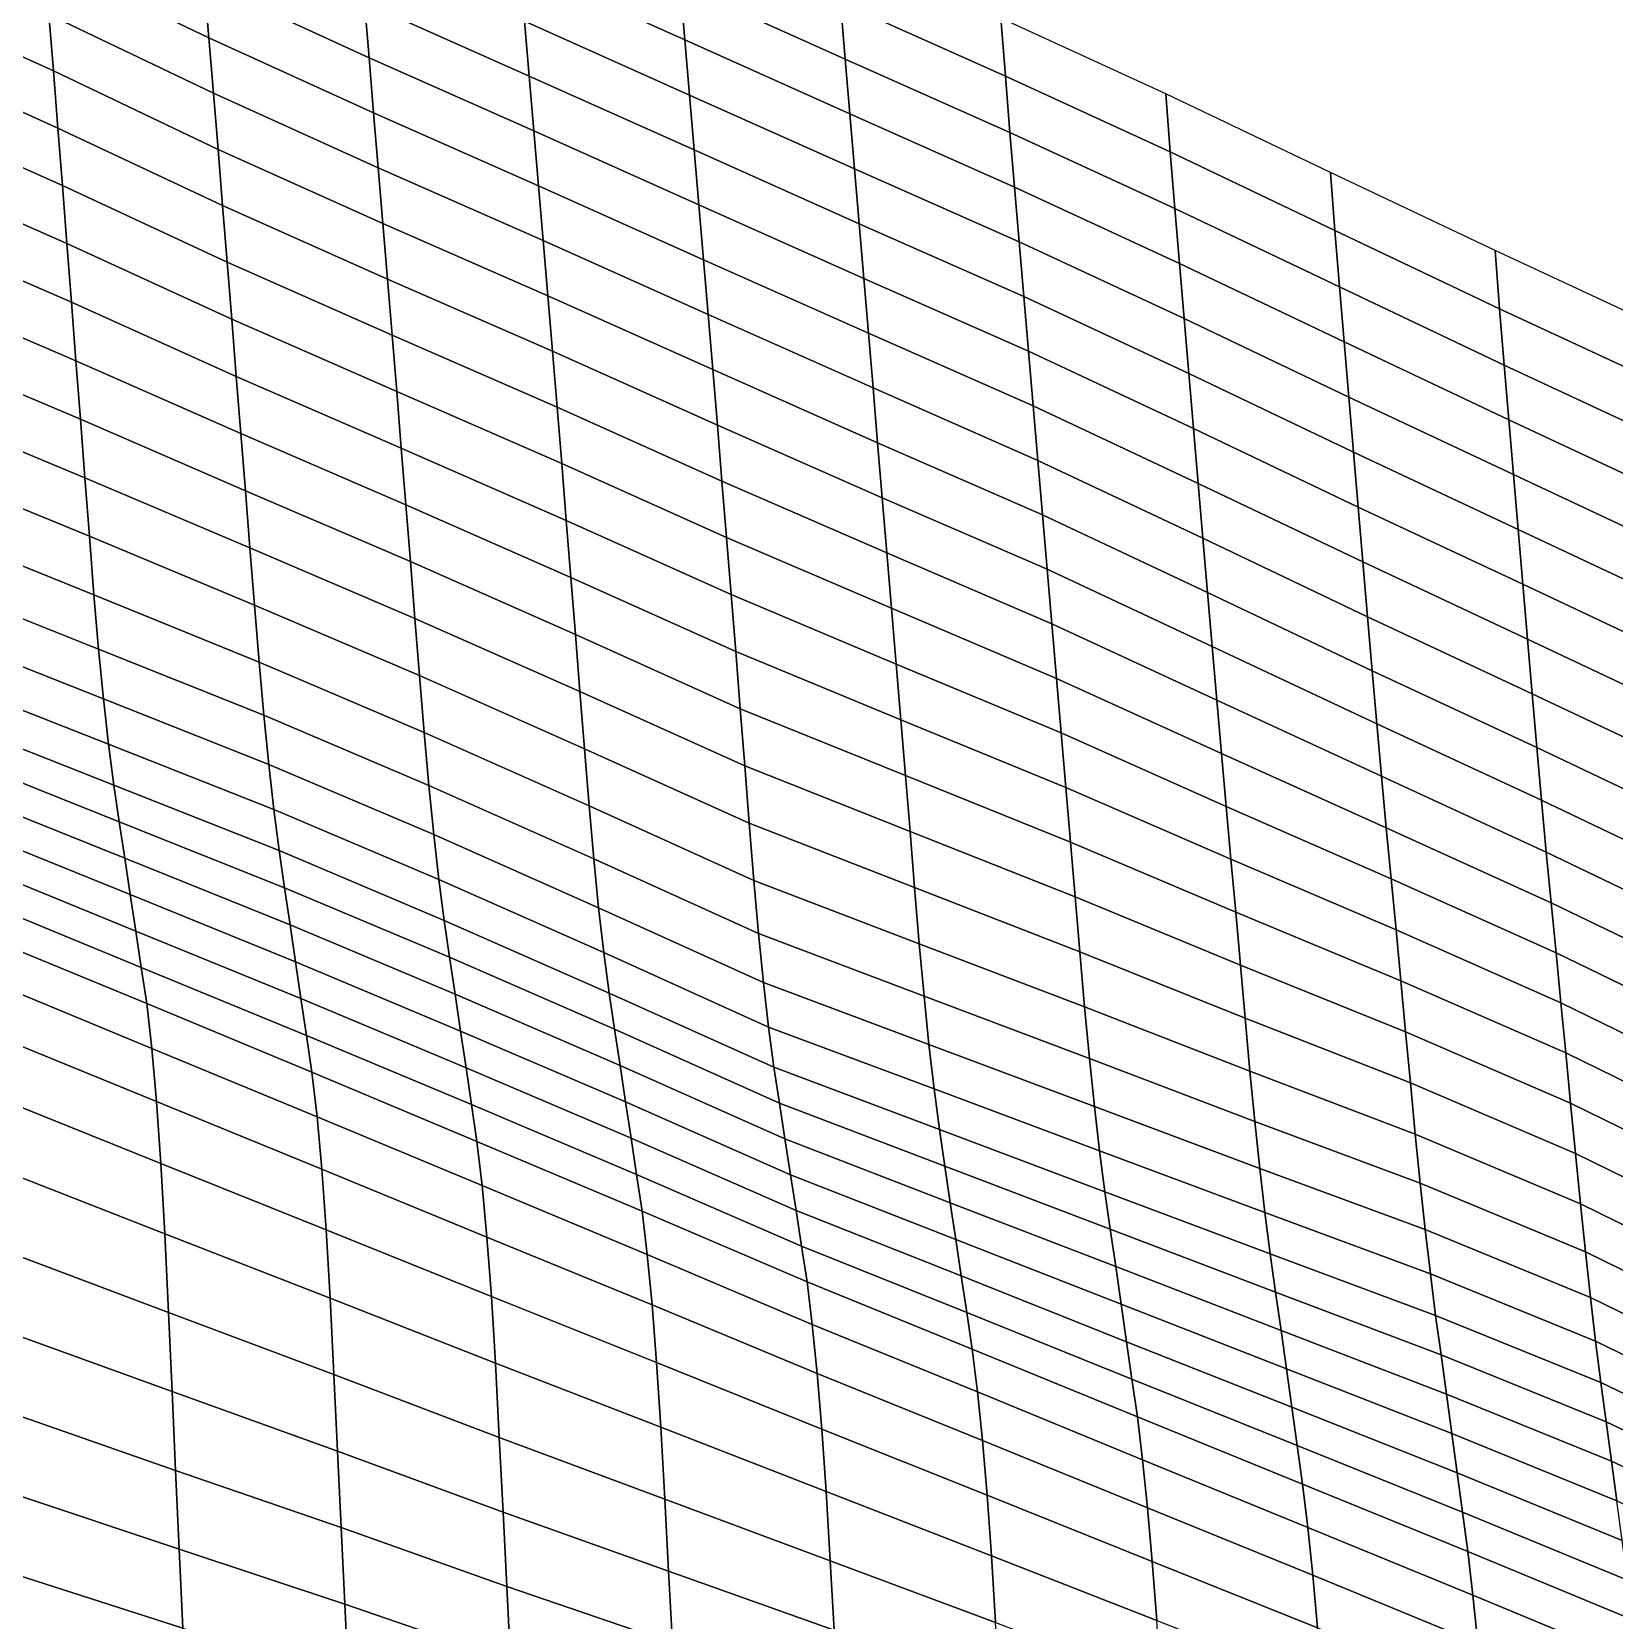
# Model space of a CAD drawing. Header units: metres. Extents: x -4.24 to 0.55, y -2.89 to 0.52.
# Drawn here: x -2.773 to -1.845, y -1.223 to -0.291 of the extents above; entities that cross this region are included whole.
import ezdxf

# ---------------------------------------------------------------- set-up
doc = ezdxf.new("R2010")
doc.units = ezdxf.units.M

msp = doc.modelspace()

# ---------------------------------------------------------------- linework, layer by layer
at = {"layer": 'B2'}
for points in [[(-2.76879, -0.21587, -10.16891), (-2.76609, -0.24867, -10.07581), (-2.66954, -0.29492, -10.09714), (-2.67224, -0.26221, -10.19027)], [(-2.48981, -0.22059, -10.60411), (-2.48709, -0.25284, -10.5108), (-2.39041, -0.29626, -10.53098), (-2.39313, -0.26401, -10.6243)], [(-2.67494, -0.22942, -10.28336), (-2.67224, -0.26221, -10.19027), (-2.57561, -0.30673, -10.21089), (-2.57834, -0.27438, -10.30417)], [(-2.39581, -0.23075, -10.71721), (-2.39313, -0.26401, -10.6243), (-2.29645, -0.30742, -10.64448), (-2.29914, -0.27435, -10.73746)], [(-2.86002, -0.23696, -9.96209), (-2.85735, -0.2704, -9.86926), (-2.7607, -0.31445, -9.8897), (-2.76339, -0.28138, -9.98268)], [(-2.58105, -0.24195, -10.39741), (-2.57834, -0.27438, -10.30417), (-2.48164, -0.31743, -10.32421), (-2.48436, -0.28518, -10.41752)], [(-2.30178, -0.24018, -10.83), (-2.29914, -0.27435, -10.73746), (-2.20245, -0.31749, -10.75754), (-2.20509, -0.2835, -10.85015)], [(-2.76609, -0.24867, -10.07581), (-2.76339, -0.28138, -9.98268), (-2.66683, -0.32754, -10.00397), (-2.66954, -0.29492, -10.09714)], [(-2.48709, -0.25284, -10.5108), (-2.48436, -0.28518, -10.41752), (-2.38768, -0.3286, -10.4377), (-2.39041, -0.29626, -10.53098)], [(-2.67224, -0.26221, -10.19027), (-2.66954, -0.29492, -10.09714), (-2.57289, -0.33907, -10.11762), (-2.57561, -0.30673, -10.21089)], [(-2.39313, -0.26401, -10.6243), (-2.39041, -0.29626, -10.53098), (-2.29373, -0.33967, -10.55117), (-2.29645, -0.30742, -10.64448)], [(-2.85735, -0.2704, -9.86926), (-2.85469, -0.3042, -9.77657), (-2.75803, -0.34789, -9.79686), (-2.7607, -0.31445, -9.8897)], [(-2.57834, -0.27438, -10.30417), (-2.57561, -0.30673, -10.21089), (-2.47891, -0.34959, -10.23086), (-2.48164, -0.31743, -10.32421)], [(-2.29914, -0.27435, -10.73746), (-2.29645, -0.30742, -10.64448), (-2.19976, -0.35056, -10.66455), (-2.20245, -0.31749, -10.75754)], [(-2.76339, -0.28138, -9.98268), (-2.7607, -0.31445, -9.8897), (-2.66413, -0.36043, -9.91091), (-2.66683, -0.32754, -10.00397)], [(-2.48436, -0.28518, -10.41752), (-2.48164, -0.31743, -10.32421), (-2.38495, -0.36076, -10.34435), (-2.38768, -0.3286, -10.4377)], [(-2.20509, -0.2835, -10.85015), (-2.20245, -0.31749, -10.75754), (-2.10581, -0.36191, -10.77812), (-2.10845, -0.32783, -10.8707)], [(-2.66954, -0.29492, -10.09714), (-2.66683, -0.32754, -10.00397), (-2.57017, -0.37132, -10.0243), (-2.57289, -0.33907, -10.11762)], [(-2.39041, -0.29626, -10.53098), (-2.38768, -0.3286, -10.4377), (-2.291, -0.37192, -10.45785), (-2.29373, -0.33967, -10.55117)], [(-2.85469, -0.3042, -9.77657), (-2.85206, -0.33846, -9.68407), (-2.75537, -0.3816, -9.70414), (-2.75803, -0.34789, -9.79686)], [(-2.57561, -0.30673, -10.21089), (-2.57289, -0.33907, -10.11762), (-2.47618, -0.38175, -10.1375), (-2.47891, -0.34959, -10.23086)], [(-2.29645, -0.30742, -10.64448), (-2.29373, -0.33967, -10.55117), (-2.19703, -0.38263, -10.57117), (-2.19976, -0.35056, -10.66455)], [(-2.7607, -0.31445, -9.8897), (-2.75803, -0.34789, -9.79686), (-2.66144, -0.39341, -9.81789), (-2.66413, -0.36043, -9.91091)], [(-2.48164, -0.31743, -10.32421), (-2.47891, -0.34959, -10.23086), (-2.38223, -0.39301, -10.25104), (-2.38495, -0.36076, -10.34435)], [(-2.20245, -0.31749, -10.75754), (-2.19976, -0.35056, -10.66455), (-2.10313, -0.39507, -10.68518), (-2.10581, -0.36191, -10.77812)], [(-2.66683, -0.32754, -10.00397), (-2.66413, -0.36043, -9.91091), (-2.56745, -0.40384, -9.9311), (-2.57017, -0.37132, -10.0243)], [(-2.38768, -0.3286, -10.4377), (-2.38495, -0.36076, -10.34435), (-2.28827, -0.40408, -10.3645), (-2.291, -0.37192, -10.45785)], [(-2.10845, -0.32783, -10.8707), (-2.10581, -0.36191, -10.77812), (-2.00925, -0.40798, -10.79938), (-2.0119, -0.3739, -10.89195)], [(-2.85206, -0.33846, -9.68407), (-2.84944, -0.373, -9.59167), (-2.75273, -0.41568, -9.61156), (-2.75537, -0.3816, -9.70414)], [(-2.57289, -0.33907, -10.11762), (-2.57017, -0.37132, -10.0243), (-2.47345, -0.41391, -10.04415), (-2.47618, -0.38175, -10.1375)], [(-2.29373, -0.33967, -10.55117), (-2.291, -0.37192, -10.45785), (-2.19429, -0.4147, -10.47778), (-2.19703, -0.38263, -10.57117)], [(-2.75803, -0.34789, -9.79686), (-2.75537, -0.3816, -9.70414), (-2.65876, -0.42657, -9.72495), (-2.66144, -0.39341, -9.81789)], [(-2.47891, -0.34959, -10.23086), (-2.47618, -0.38175, -10.1375), (-2.3795, -0.42517, -10.15769), (-2.38223, -0.39301, -10.25104)], [(-2.19976, -0.35056, -10.66455), (-2.19703, -0.38263, -10.57117), (-2.1004, -0.42732, -10.59186), (-2.10313, -0.39507, -10.68518)], [(-2.66413, -0.36043, -9.91091), (-2.66144, -0.39341, -9.81789), (-2.56475, -0.43646, -9.83793), (-2.56745, -0.40384, -9.9311)], [(-2.38495, -0.36076, -10.34435), (-2.38223, -0.39301, -10.25104), (-2.28554, -0.43624, -10.27115), (-2.28827, -0.40408, -10.3645)], [(-2.10581, -0.36191, -10.77812), (-2.10313, -0.39507, -10.68518), (-2.00657, -0.44114, -10.70643), (-2.00925, -0.40798, -10.79938)], [(-2.57017, -0.37132, -10.0243), (-2.56745, -0.40384, -9.9311), (-2.47073, -0.44634, -9.95091), (-2.47345, -0.41391, -10.04415)], [(-2.291, -0.37192, -10.45785), (-2.28827, -0.40408, -10.3645), (-2.19156, -0.44676, -10.38439), (-2.19429, -0.4147, -10.47778)], [(-2.84944, -0.373, -9.59167), (-2.84684, -0.40799, -9.49946), (-2.7501, -0.45003, -9.51909), (-2.75273, -0.41568, -9.61156)], [(-2.75537, -0.3816, -9.70414), (-2.75273, -0.41568, -9.61156), (-2.65609, -0.46001, -9.63211), (-2.65876, -0.42657, -9.72495)], [(-2.47618, -0.38175, -10.1375), (-2.47345, -0.41391, -10.04415), (-2.37677, -0.45723, -10.0643), (-2.3795, -0.42517, -10.15769)], [(-2.0119, -0.3739, -10.89195), (-2.00925, -0.40798, -10.79938), (-1.91269, -0.45386, -10.82055), (-1.91533, -0.41978, -10.91313)], [(-2.19703, -0.38263, -10.57117), (-2.19429, -0.4147, -10.47778), (-2.09768, -0.45967, -10.49859), (-2.1004, -0.42732, -10.59186)], [(-2.66144, -0.39341, -9.81789), (-2.65876, -0.42657, -9.72495), (-2.56205, -0.46935, -9.74487), (-2.56475, -0.43646, -9.83793)], [(-2.38223, -0.39301, -10.25104), (-2.3795, -0.42517, -10.15769), (-2.28281, -0.46831, -10.17776), (-2.28554, -0.43624, -10.27115)], [(-2.10313, -0.39507, -10.68518), (-2.1004, -0.42732, -10.59186), (-2.00384, -0.47339, -10.61311), (-2.00657, -0.44114, -10.70643)], [(-2.84684, -0.40799, -9.49946), (-2.84423, -0.44289, -9.40721), (-2.74747, -0.48439, -9.42662), (-2.7501, -0.45003, -9.51909)], [(-2.56745, -0.40384, -9.9311), (-2.56475, -0.43646, -9.83793), (-2.46802, -0.47887, -9.85771), (-2.47073, -0.44634, -9.95091)], [(-2.28827, -0.40408, -10.3645), (-2.28554, -0.43624, -10.27115), (-2.18882, -0.47883, -10.291), (-2.19156, -0.44676, -10.38439)], [(-2.00925, -0.40798, -10.79938), (-2.00657, -0.44114, -10.70643), (-1.91, -0.48693, -10.72757), (-1.91269, -0.45386, -10.82055)], [(-2.75273, -0.41568, -9.61156), (-2.7501, -0.45003, -9.51909), (-2.65342, -0.49354, -9.53931), (-2.65609, -0.46001, -9.63211)], [(-2.47345, -0.41391, -10.04415), (-2.47073, -0.44634, -9.95091), (-2.37405, -0.48957, -9.97102), (-2.37677, -0.45723, -10.0643)], [(-2.19429, -0.4147, -10.47778), (-2.19156, -0.44676, -10.38439), (-2.09496, -0.49192, -10.40527), (-2.09768, -0.45967, -10.49859)], [(-2.65876, -0.42657, -9.72495), (-2.65609, -0.46001, -9.63211), (-2.55936, -0.50242, -9.65189), (-2.56205, -0.46935, -9.74487)], [(-2.3795, -0.42517, -10.15769), (-2.37677, -0.45723, -10.0643), (-2.28007, -0.50037, -10.08437), (-2.28281, -0.46831, -10.17776)], [(-2.1004, -0.42732, -10.59186), (-2.09768, -0.45967, -10.49859), (-2.00112, -0.50573, -10.51984), (-2.00384, -0.47339, -10.61311)], [(-1.91533, -0.41978, -10.91313), (-1.91269, -0.45386, -10.82055), (-1.81607, -0.49874, -10.84132), (-1.81871, -0.46466, -10.9339)], [(-2.56475, -0.43646, -9.83793), (-2.56205, -0.46935, -9.74487), (-2.46532, -0.51166, -9.76462), (-2.46802, -0.47887, -9.85771)], [(-2.28554, -0.43624, -10.27115), (-2.28281, -0.46831, -10.17776), (-2.18609, -0.51081, -10.19758), (-2.18882, -0.47883, -10.291)], [(-2.84423, -0.44289, -9.40721), (-2.84163, -0.47789, -9.315), (-2.74484, -0.51874, -9.33416), (-2.74747, -0.48439, -9.42662)], [(-2.47073, -0.44634, -9.95091), (-2.46802, -0.47887, -9.85771), (-2.37134, -0.52219, -9.87786), (-2.37405, -0.48957, -9.97102)], [(-2.19156, -0.44676, -10.38439), (-2.18882, -0.47883, -10.291), (-2.09223, -0.52417, -10.31196), (-2.09496, -0.49192, -10.40527)], [(-2.00657, -0.44114, -10.70643), (-2.00384, -0.47339, -10.61311), (-1.90726, -0.519, -10.63418), (-1.91, -0.48693, -10.72757)], [(-2.7501, -0.45003, -9.51909), (-2.74747, -0.48439, -9.42662), (-2.65075, -0.52707, -9.44651), (-2.65342, -0.49354, -9.53931)], [(-1.91269, -0.45386, -10.82055), (-1.91, -0.48693, -10.72757), (-1.81339, -0.5319, -10.74838), (-1.81607, -0.49874, -10.84132)], [(-2.65609, -0.46001, -9.63211), (-2.65342, -0.49354, -9.53931), (-2.55668, -0.53568, -9.55898), (-2.55936, -0.50242, -9.65189)], [(-2.37677, -0.45723, -10.0643), (-2.37405, -0.48957, -9.97102), (-2.27735, -0.53253, -9.99102), (-2.28007, -0.50037, -10.08437)], [(-2.09768, -0.45967, -10.49859), (-2.09496, -0.49192, -10.40527), (-1.9984, -0.53798, -10.42652), (-2.00112, -0.50573, -10.51984)], [(-2.56205, -0.46935, -9.74487), (-2.55936, -0.50242, -9.65189), (-2.46263, -0.54474, -9.67163), (-2.46532, -0.51166, -9.76462)], [(-2.28281, -0.46831, -10.17776), (-2.28007, -0.50037, -10.08437), (-2.18335, -0.54287, -10.10419), (-2.18609, -0.51081, -10.19758)], [(-2.00384, -0.47339, -10.61311), (-2.00112, -0.50573, -10.51984), (-1.90454, -0.55116, -10.54083), (-1.90726, -0.519, -10.63418)], [(-2.84163, -0.47789, -9.315), (-2.83902, -0.5127, -9.22272), (-2.74221, -0.55309, -9.24169), (-2.74484, -0.51874, -9.33416)], [(-2.74747, -0.48439, -9.42662), (-2.74484, -0.51874, -9.33416), (-2.64809, -0.5606, -9.35371), (-2.65075, -0.52707, -9.44651)], [(-2.46802, -0.47887, -9.85771), (-2.46532, -0.51166, -9.76462), (-2.36864, -0.55499, -9.78476), (-2.37134, -0.52219, -9.87786)], [(-2.18882, -0.47883, -10.291), (-2.18609, -0.51081, -10.19758), (-2.0895, -0.55632, -10.21861), (-2.09223, -0.52417, -10.31196)], [(-2.65342, -0.49354, -9.53931), (-2.65075, -0.52707, -9.44651), (-2.554, -0.56893, -9.46607), (-2.55668, -0.53568, -9.55898)], [(-2.37405, -0.48957, -9.97102), (-2.37134, -0.52219, -9.87786), (-2.27462, -0.56478, -9.89771), (-2.27735, -0.53253, -9.99102)], [(-2.09496, -0.49192, -10.40527), (-2.09223, -0.52417, -10.31196), (-1.99567, -0.57023, -10.33321), (-1.9984, -0.53798, -10.42652)], [(-1.91, -0.48693, -10.72757), (-1.90726, -0.519, -10.63418), (-1.81066, -0.56415, -10.65506), (-1.81339, -0.5319, -10.74838)], [(-2.55936, -0.50242, -9.65189), (-2.55668, -0.53568, -9.55898), (-2.45996, -0.57818, -9.5788), (-2.46263, -0.54474, -9.67163)], [(-2.28007, -0.50037, -10.08437), (-2.27735, -0.53253, -9.99102), (-2.18061, -0.57476, -10.01073), (-2.18335, -0.54287, -10.10419)], [(-2.46532, -0.51166, -9.76462), (-2.46263, -0.54474, -9.67163), (-2.36595, -0.58806, -9.69178), (-2.36864, -0.55499, -9.78476)], [(-2.18609, -0.51081, -10.19758), (-2.18335, -0.54287, -10.10419), (-2.08677, -0.58848, -10.12526), (-2.0895, -0.55632, -10.21861)], [(-2.00112, -0.50573, -10.51984), (-1.9984, -0.53798, -10.42652), (-1.90181, -0.58332, -10.44748), (-1.90454, -0.55116, -10.54083)], [(-2.83902, -0.5127, -9.22272), (-2.83642, -0.54769, -9.13051), (-2.73957, -0.58735, -9.14918), (-2.74221, -0.55309, -9.24169)], [(-2.74484, -0.51874, -9.33416), (-2.74221, -0.55309, -9.24169), (-2.64542, -0.59413, -9.26092), (-2.64809, -0.5606, -9.35371)], [(-1.90726, -0.519, -10.63418), (-1.90454, -0.55116, -10.54083), (-1.80794, -0.5964, -10.56175), (-1.81066, -0.56415, -10.65506)], [(-2.65075, -0.52707, -9.44651), (-2.64809, -0.5606, -9.35371), (-2.55132, -0.60219, -9.37316), (-2.554, -0.56893, -9.46607)], [(-2.37134, -0.52219, -9.87786), (-2.36864, -0.55499, -9.78476), (-2.2719, -0.59712, -9.80443), (-2.27462, -0.56478, -9.89771)], [(-2.09223, -0.52417, -10.31196), (-2.0895, -0.55632, -10.21861), (-1.99294, -0.60239, -10.23986), (-1.99567, -0.57023, -10.33321)], [(-2.55668, -0.53568, -9.55898), (-2.554, -0.56893, -9.46607), (-2.45729, -0.61152, -9.48592), (-2.45996, -0.57818, -9.5788)], [(-2.27735, -0.53253, -9.99102), (-2.27462, -0.56478, -9.89771), (-2.17787, -0.60673, -9.9173), (-2.18061, -0.57476, -10.01073)], [(-1.9984, -0.53798, -10.42652), (-1.99567, -0.57023, -10.33321), (-1.89908, -0.61547, -10.35413), (-1.90181, -0.58332, -10.44748)], [(-2.83642, -0.54769, -9.13051), (-2.83382, -0.58268, -9.0383), (-2.73694, -0.62171, -9.05672), (-2.73957, -0.58735, -9.14918)], [(-2.46263, -0.54474, -9.67163), (-2.45996, -0.57818, -9.5788), (-2.36328, -0.6215, -9.59894), (-2.36595, -0.58806, -9.69178)], [(-2.18335, -0.54287, -10.10419), (-2.18061, -0.57476, -10.01073), (-2.08403, -0.62037, -10.03179), (-2.08677, -0.58848, -10.12526)], [(-2.74221, -0.55309, -9.24169), (-2.73957, -0.58735, -9.14918), (-2.64275, -0.62766, -9.16812), (-2.64542, -0.59413, -9.26092)], [(-2.36864, -0.55499, -9.78476), (-2.36595, -0.58806, -9.69178), (-2.26918, -0.62956, -9.71119), (-2.2719, -0.59712, -9.80443)], [(-2.0895, -0.55632, -10.21861), (-2.08677, -0.58848, -10.12526), (-1.99021, -0.63455, -10.14651), (-1.99294, -0.60239, -10.23986)], [(-1.90454, -0.55116, -10.54083), (-1.90181, -0.58332, -10.44748), (-1.80521, -0.62865, -10.46844), (-1.80794, -0.5964, -10.56175)], [(-2.64809, -0.5606, -9.35371), (-2.64542, -0.59413, -9.26092), (-2.54865, -0.63553, -9.28029), (-2.55132, -0.60219, -9.37316)], [(-2.27462, -0.56478, -9.89771), (-2.2719, -0.59712, -9.80443), (-2.17514, -0.63871, -9.82388), (-2.17787, -0.60673, -9.9173)], [(-2.554, -0.56893, -9.46607), (-2.55132, -0.60219, -9.37316), (-2.45461, -0.64487, -9.39305), (-2.45729, -0.61152, -9.48592)], [(-2.18061, -0.57476, -10.01073), (-2.17787, -0.60673, -9.9173), (-2.08128, -0.65207, -9.93826), (-2.08403, -0.62037, -10.03179)], [(-1.99567, -0.57023, -10.33321), (-1.99294, -0.60239, -10.23986), (-1.89635, -0.64763, -10.26078), (-1.89908, -0.61547, -10.35413)], [(-2.83382, -0.58268, -9.0383), (-2.8311, -0.61493, -8.94498), (-2.7342, -0.6535, -8.96322), (-2.73694, -0.62171, -9.05672)], [(-2.45996, -0.57818, -9.5788), (-2.45729, -0.61152, -9.48592), (-2.36061, -0.65494, -9.50611), (-2.36328, -0.6215, -9.59894)], [(-1.90181, -0.58332, -10.44748), (-1.89908, -0.61547, -10.35413), (-1.80249, -0.6609, -10.37512), (-1.80521, -0.62865, -10.46844)], [(-2.73957, -0.58735, -9.14918), (-2.73694, -0.62171, -9.05672), (-2.64009, -0.66119, -9.07532), (-2.64275, -0.62766, -9.16812)], [(-2.64542, -0.59413, -9.26092), (-2.64275, -0.62766, -9.16812), (-2.54598, -0.66897, -9.18745), (-2.54865, -0.63553, -9.28029)], [(-2.36595, -0.58806, -9.69178), (-2.36328, -0.6215, -9.59894), (-2.26648, -0.66226, -9.61806), (-2.26918, -0.62956, -9.71119)], [(-2.08677, -0.58848, -10.12526), (-2.08403, -0.62037, -10.03179), (-1.98746, -0.66625, -10.05297), (-1.99021, -0.63455, -10.14651)], [(-2.55132, -0.60219, -9.37316), (-2.54865, -0.63553, -9.28029), (-2.45194, -0.6784, -9.30025), (-2.45461, -0.64487, -9.39305)], [(-2.2719, -0.59712, -9.80443), (-2.26918, -0.62956, -9.71119), (-2.1724, -0.67068, -9.73045), (-2.17514, -0.63871, -9.82388)], [(-1.99294, -0.60239, -10.23986), (-1.99021, -0.63455, -10.14651), (-1.89361, -0.6797, -10.16739), (-1.89635, -0.64763, -10.26078)], [(-2.45729, -0.61152, -9.48592), (-2.45461, -0.64487, -9.39305), (-2.35794, -0.68847, -9.41331), (-2.36061, -0.65494, -9.50611)], [(-2.17787, -0.60673, -9.9173), (-2.17514, -0.63871, -9.82388), (-2.07852, -0.68349, -9.84461), (-2.08128, -0.65207, -9.93826)], [(-2.8311, -0.61493, -8.94498), (-2.82824, -0.64435, -8.85053), (-2.73134, -0.68273, -8.86869), (-2.7342, -0.6535, -8.96322)], [(-2.73694, -0.62171, -9.05672), (-2.7342, -0.6535, -8.96322), (-2.63731, -0.69234, -8.98156), (-2.64009, -0.66119, -9.07532)], [(-2.36328, -0.6215, -9.59894), (-2.36061, -0.65494, -9.50611), (-2.26377, -0.69497, -9.52493), (-2.26648, -0.66226, -9.61806)], [(-2.08403, -0.62037, -10.03179), (-2.08128, -0.65207, -9.93826), (-1.98469, -0.6974, -9.95922), (-1.98746, -0.66625, -10.05297)], [(-1.89908, -0.61547, -10.35413), (-1.89635, -0.64763, -10.26078), (-1.79976, -0.69315, -10.28181), (-1.80249, -0.6609, -10.37512)], [(-2.64275, -0.62766, -9.16812), (-2.64009, -0.66119, -9.07532), (-2.54331, -0.70241, -9.09462), (-2.54598, -0.66897, -9.18745)], [(-2.26918, -0.62956, -9.71119), (-2.26648, -0.66226, -9.61806), (-2.16966, -0.70266, -9.63703), (-2.1724, -0.67068, -9.73045)], [(-2.54865, -0.63553, -9.28029), (-2.54598, -0.66897, -9.18745), (-2.44928, -0.71193, -9.20745), (-2.45194, -0.6784, -9.30025)], [(-2.17514, -0.63871, -9.82388), (-2.1724, -0.67068, -9.73045), (-2.07575, -0.71474, -9.7509), (-2.07852, -0.68349, -9.84461)], [(-1.99021, -0.63455, -10.14651), (-1.98746, -0.66625, -10.05297), (-1.89086, -0.71122, -10.07378), (-1.89361, -0.6797, -10.16739)], [(-2.82824, -0.64435, -8.85053), (-2.82527, -0.67111, -8.75501), (-2.72835, -0.70931, -8.77309), (-2.73134, -0.68273, -8.86869)], [(-2.45461, -0.64487, -9.39305), (-2.45194, -0.6784, -9.30025), (-2.35527, -0.722, -9.32051), (-2.35794, -0.68847, -9.41331)], [(-2.08128, -0.65207, -9.93826), (-2.07852, -0.68349, -9.84461), (-1.98189, -0.7281, -9.86528), (-1.98469, -0.6974, -9.95922)], [(-1.89635, -0.64763, -10.26078), (-1.89361, -0.6797, -10.16739), (-1.79704, -0.7254, -10.18849), (-1.79976, -0.69315, -10.28181)], [(-2.7342, -0.6535, -8.96322), (-2.73134, -0.68273, -8.86869), (-2.63443, -0.72112, -8.88685), (-2.63731, -0.69234, -8.98156)], [(-2.64009, -0.66119, -9.07532), (-2.63731, -0.69234, -8.98156), (-2.54053, -0.73347, -9.00083), (-2.54331, -0.70241, -9.09462)], [(-2.36061, -0.65494, -9.50611), (-2.35794, -0.68847, -9.41331), (-2.26107, -0.72768, -9.4318), (-2.26377, -0.69497, -9.52493)], [(-2.54598, -0.66897, -9.18745), (-2.54331, -0.70241, -9.09462), (-2.44661, -0.74546, -9.11465), (-2.44928, -0.71193, -9.20745)], [(-2.26648, -0.66226, -9.61806), (-2.26377, -0.69497, -9.52493), (-2.16693, -0.73473, -9.54364), (-2.16966, -0.70266, -9.63703)], [(-2.1724, -0.67068, -9.73045), (-2.16966, -0.70266, -9.63703), (-2.07297, -0.7458, -9.6571), (-2.07575, -0.71474, -9.7509)], [(-1.98746, -0.66625, -10.05297), (-1.98469, -0.6974, -9.95922), (-1.88807, -0.74219, -9.97995), (-1.89086, -0.71122, -10.07378)], [(-2.82527, -0.67111, -8.75501), (-2.82217, -0.69504, -8.65834), (-2.72525, -0.73334, -8.67647), (-2.72835, -0.70931, -8.77309)], [(-2.45194, -0.6784, -9.30025), (-2.44928, -0.71193, -9.20745), (-2.35261, -0.75562, -9.22775), (-2.35527, -0.722, -9.32051)], [(-1.89361, -0.6797, -10.16739), (-1.89086, -0.71122, -10.07378), (-1.79429, -0.7571, -10.09496), (-1.79704, -0.7254, -10.18849)], [(-2.73134, -0.68273, -8.86869), (-2.72835, -0.70931, -8.77309), (-2.63144, -0.74761, -8.79122), (-2.63443, -0.72112, -8.88685)], [(-2.35794, -0.68847, -9.41331), (-2.35527, -0.722, -9.32051), (-2.25837, -0.76048, -9.33871), (-2.26107, -0.72768, -9.4318)], [(-2.07852, -0.68349, -9.84461), (-2.07575, -0.71474, -9.7509), (-1.97908, -0.75843, -9.77119), (-1.98189, -0.7281, -9.86528)], [(-2.82217, -0.69504, -8.65834), (-2.81893, -0.71614, -8.56054), (-2.72204, -0.7548, -8.57881), (-2.72525, -0.73334, -8.67647)], [(-2.63731, -0.69234, -8.98156), (-2.63443, -0.72112, -8.88685), (-2.53764, -0.76225, -8.90611), (-2.54053, -0.73347, -9.00083)], [(-2.26377, -0.69497, -9.52493), (-2.26107, -0.72768, -9.4318), (-2.16419, -0.76679, -9.45025), (-2.16693, -0.73473, -9.54364)], [(-1.98469, -0.6974, -9.95922), (-1.98189, -0.7281, -9.86528), (-1.88526, -0.77261, -9.8859), (-1.88807, -0.74219, -9.97995)], [(-2.54331, -0.70241, -9.09462), (-2.54053, -0.73347, -9.00083), (-2.44383, -0.77661, -9.0209), (-2.44661, -0.74546, -9.11465)], [(-2.16966, -0.70266, -9.63703), (-2.16693, -0.73473, -9.54364), (-2.07019, -0.77677, -9.56327), (-2.07297, -0.7458, -9.6571)], [(-2.81893, -0.71614, -8.56054), (-2.8157, -0.73723, -8.46274), (-2.71882, -0.77617, -8.48112), (-2.72204, -0.7548, -8.57881)], [(-2.72835, -0.70931, -8.77309), (-2.72525, -0.73334, -8.67647), (-2.62835, -0.77172, -8.69463), (-2.63144, -0.74761, -8.79122)], [(-2.44928, -0.71193, -9.20745), (-2.44661, -0.74546, -9.11465), (-2.34995, -0.78924, -9.13498), (-2.35261, -0.75562, -9.22775)], [(-2.07575, -0.71474, -9.7509), (-2.07297, -0.7458, -9.6571), (-1.97624, -0.78821, -9.67688), (-1.97908, -0.75843, -9.77119)], [(-1.89086, -0.71122, -10.07378), (-1.88807, -0.74219, -9.97995), (-1.79151, -0.78825, -10.0012), (-1.79429, -0.7571, -10.09496)], [(-2.63443, -0.72112, -8.88685), (-2.63144, -0.74761, -8.79122), (-2.53465, -0.78865, -8.81044), (-2.53764, -0.76225, -8.90611)], [(-2.35527, -0.722, -9.32051), (-2.35261, -0.75562, -9.22775), (-2.25567, -0.79336, -9.24565), (-2.25837, -0.76048, -9.33871)], [(-2.72525, -0.73334, -8.67647), (-2.72204, -0.7548, -8.57881), (-2.62515, -0.79355, -8.59712), (-2.62835, -0.77172, -8.69463)], [(-2.54053, -0.73347, -9.00083), (-2.53764, -0.76225, -8.90611), (-2.44095, -0.8053, -8.92615), (-2.44383, -0.77661, -9.0209)], [(-2.26107, -0.72768, -9.4318), (-2.25837, -0.76048, -9.33871), (-2.16146, -0.79886, -9.35687), (-2.16419, -0.76679, -9.45025)], [(-2.16693, -0.73473, -9.54364), (-2.16419, -0.76679, -9.45025), (-2.06741, -0.80783, -9.46948), (-2.07019, -0.77677, -9.56327)], [(-1.98189, -0.7281, -9.86528), (-1.97908, -0.75843, -9.77119), (-1.88243, -0.80239, -9.79159), (-1.88526, -0.77261, -9.8859)], [(-2.8157, -0.73723, -8.46274), (-2.81247, -0.75833, -8.36494), (-2.7156, -0.79754, -8.38343), (-2.71882, -0.77617, -8.48112)], [(-1.88807, -0.74219, -9.97995), (-1.88526, -0.77261, -9.8859), (-1.78871, -0.81886, -9.90723), (-1.79151, -0.78825, -10.0012)], [(-2.63144, -0.74761, -8.79122), (-2.62835, -0.77172, -8.69463), (-2.53155, -0.81267, -8.71382), (-2.53465, -0.78865, -8.81044)], [(-2.44661, -0.74546, -9.11465), (-2.44383, -0.77661, -9.0209), (-2.34717, -0.82039, -9.04123), (-2.34995, -0.78924, -9.13498)], [(-2.07297, -0.7458, -9.6571), (-2.07019, -0.77677, -9.56327), (-1.97341, -0.81808, -9.58261), (-1.97624, -0.78821, -9.67688)], [(-2.81247, -0.75833, -8.36494), (-2.80923, -0.77933, -8.2671), (-2.71238, -0.81891, -8.28573), (-2.7156, -0.79754, -8.38343)], [(-2.72204, -0.7548, -8.57881), (-2.71882, -0.77617, -8.48112), (-2.62194, -0.81519, -8.49954), (-2.62515, -0.79355, -8.59712)], [(-2.53764, -0.76225, -8.90611), (-2.53465, -0.78865, -8.81044), (-2.43795, -0.83151, -8.83041), (-2.44095, -0.8053, -8.92615)], [(-2.35261, -0.75562, -9.22775), (-2.34995, -0.78924, -9.13498), (-2.25298, -0.82635, -9.15263), (-2.25567, -0.79336, -9.24565)], [(-2.25837, -0.76048, -9.33871), (-2.25567, -0.79336, -9.24565), (-2.15874, -0.83111, -9.26355), (-2.16146, -0.79886, -9.35687)], [(-1.97908, -0.75843, -9.77119), (-1.97624, -0.78821, -9.67688), (-1.87957, -0.83172, -9.6971), (-1.88243, -0.80239, -9.79159)], [(-2.62835, -0.77172, -8.69463), (-2.62515, -0.79355, -8.59712), (-2.52834, -0.83422, -8.6162), (-2.53155, -0.81267, -8.71382)], [(-2.16419, -0.76679, -9.45025), (-2.16146, -0.79886, -9.35687), (-2.06463, -0.83889, -9.37569), (-2.06741, -0.80783, -9.46948)], [(-1.88526, -0.77261, -9.8859), (-1.88243, -0.80239, -9.79159), (-1.78589, -0.84891, -9.81303), (-1.78871, -0.81886, -9.90723)], [(-2.80923, -0.77933, -8.2671), (-2.806, -0.80043, -8.16929), (-2.70916, -0.84019, -8.188), (-2.71238, -0.81891, -8.28573)], [(-2.71882, -0.77617, -8.48112), (-2.7156, -0.79754, -8.38343), (-2.61874, -0.83693, -8.40199), (-2.62194, -0.81519, -8.49954)], [(-2.44383, -0.77661, -9.0209), (-2.44095, -0.8053, -8.92615), (-2.34428, -0.84908, -8.94648), (-2.34717, -0.82039, -9.04123)], [(-2.07019, -0.77677, -9.56327), (-2.06741, -0.80783, -9.46948), (-1.97058, -0.84805, -9.48838), (-1.97341, -0.81808, -9.58261)], [(-2.53465, -0.78865, -8.81044), (-2.53155, -0.81267, -8.71382), (-2.43484, -0.85526, -8.73367), (-2.43795, -0.83151, -8.83041)], [(-2.34995, -0.78924, -9.13498), (-2.34717, -0.82039, -9.04123), (-2.25018, -0.85704, -9.05869), (-2.25298, -0.82635, -9.15263)], [(-1.97624, -0.78821, -9.67688), (-1.97341, -0.81808, -9.58261), (-1.87671, -0.86104, -9.60261), (-1.87957, -0.83172, -9.6971)], [(-2.806, -0.80043, -8.16929), (-2.80277, -0.82143, -8.07145), (-2.70593, -0.86147, -8.09027), (-2.70916, -0.84019, -8.188)], [(-2.7156, -0.79754, -8.38343), (-2.71238, -0.81891, -8.28573), (-2.61553, -0.85848, -8.30437), (-2.61874, -0.83693, -8.40199)], [(-2.62515, -0.79355, -8.59712), (-2.62194, -0.81519, -8.49954), (-2.52514, -0.85587, -8.51862), (-2.52834, -0.83422, -8.6162)], [(-2.25567, -0.79336, -9.24565), (-2.25298, -0.82635, -9.15263), (-2.15601, -0.86336, -9.17024), (-2.15874, -0.83111, -9.26355)], [(-2.16146, -0.79886, -9.35687), (-2.15874, -0.83111, -9.26355), (-2.06185, -0.86995, -9.2819), (-2.06463, -0.83889, -9.37569)], [(-2.44095, -0.8053, -8.92615), (-2.43795, -0.83151, -8.83041), (-2.34128, -0.8752, -8.8507), (-2.34428, -0.84908, -8.94648)], [(-2.06741, -0.80783, -9.46948), (-2.06463, -0.83889, -9.37569), (-1.96775, -0.87801, -9.39414), (-1.97058, -0.84805, -9.48838)], [(-1.88243, -0.80239, -9.79159), (-1.87957, -0.83172, -9.6971), (-1.78304, -0.87842, -9.71861), (-1.78589, -0.84891, -9.81303)], [(-2.71238, -0.81891, -8.28573), (-2.70916, -0.84019, -8.188), (-2.61232, -0.88013, -8.20679), (-2.61553, -0.85848, -8.30437)], [(-2.62194, -0.81519, -8.49954), (-2.61874, -0.83693, -8.40199), (-2.52193, -0.87751, -8.42103), (-2.52514, -0.85587, -8.51862)], [(-2.53155, -0.81267, -8.71382), (-2.52834, -0.83422, -8.6162), (-2.43161, -0.87645, -8.6359), (-2.43484, -0.85526, -8.73367)], [(-1.97341, -0.81808, -9.58261), (-1.97058, -0.84805, -9.48838), (-1.87385, -0.89036, -9.50812), (-1.87671, -0.86104, -9.60261)], [(-2.80277, -0.82143, -8.07145), (-2.79977, -0.84774, -7.97575), (-2.70294, -0.88777, -7.99457), (-2.70593, -0.86147, -8.09027)], [(-2.34717, -0.82039, -9.04123), (-2.34428, -0.84908, -8.94648), (-2.24728, -0.88545, -8.96383), (-2.25018, -0.85704, -9.05869)], [(-2.25298, -0.82635, -9.15263), (-2.25018, -0.85704, -9.05869), (-2.15319, -0.8936, -9.07611), (-2.15601, -0.86336, -9.17024)], [(-2.61874, -0.83693, -8.40199), (-2.61553, -0.85848, -8.30437), (-2.51872, -0.89906, -8.32342), (-2.52193, -0.87751, -8.42103)], [(-2.52834, -0.83422, -8.6162), (-2.52514, -0.85587, -8.51862), (-2.42838, -0.89773, -8.53817), (-2.43161, -0.87645, -8.6359)], [(-2.43795, -0.83151, -8.83041), (-2.43484, -0.85526, -8.73367), (-2.33816, -0.89877, -8.75389), (-2.34128, -0.8752, -8.8507)], [(-2.15874, -0.83111, -9.26355), (-2.15601, -0.86336, -9.17024), (-2.05907, -0.90111, -9.18814), (-2.06185, -0.86995, -9.2819)], [(-1.87957, -0.83172, -9.6971), (-1.87671, -0.86104, -9.60261), (-1.78019, -0.90802, -9.62423), (-1.78304, -0.87842, -9.71861)], [(-2.79977, -0.84774, -7.97575), (-2.79702, -0.87935, -7.88218), (-2.70016, -0.91893, -7.90081), (-2.70294, -0.88777, -7.99457)], [(-2.70916, -0.84019, -8.188), (-2.70593, -0.86147, -8.09027), (-2.60911, -0.90168, -8.10917), (-2.61232, -0.88013, -8.20679)], [(-2.06463, -0.83889, -9.37569), (-2.06185, -0.86995, -9.2819), (-1.96492, -0.90798, -9.29991), (-1.96775, -0.87801, -9.39414)], [(-2.52514, -0.85587, -8.51862), (-2.52193, -0.87751, -8.42103), (-2.42517, -0.9191, -8.44048), (-2.42838, -0.89773, -8.53817)], [(-2.43484, -0.85526, -8.73367), (-2.43161, -0.87645, -8.6359), (-2.33492, -0.91977, -8.65605), (-2.33816, -0.89877, -8.75389)], [(-2.34428, -0.84908, -8.94648), (-2.34128, -0.8752, -8.8507), (-2.24428, -0.91148, -8.86801), (-2.24728, -0.88545, -8.96383)], [(-2.25018, -0.85704, -9.05869), (-2.24728, -0.88545, -8.96383), (-2.15028, -0.92174, -8.98114), (-2.15319, -0.8936, -9.07611)], [(-1.97058, -0.84805, -9.48838), (-1.96775, -0.87801, -9.39414), (-1.871, -0.91978, -9.41366), (-1.87385, -0.89036, -9.50812)], [(-2.70593, -0.86147, -8.09027), (-2.70294, -0.88777, -7.99457), (-2.6061, -0.9278, -8.01339), (-2.60911, -0.90168, -8.10917)], [(-2.61553, -0.85848, -8.30437), (-2.61232, -0.88013, -8.20679), (-2.51551, -0.92071, -8.22583), (-2.51872, -0.89906, -8.32342)], [(-2.15601, -0.86336, -9.17024), (-2.15319, -0.8936, -9.07611), (-2.05622, -0.93052, -9.09369), (-2.05907, -0.90111, -9.18814)], [(-1.87671, -0.86104, -9.60261), (-1.87385, -0.89036, -9.50812), (-1.77734, -0.93753, -9.52981), (-1.78019, -0.90802, -9.62423)], [(-2.34128, -0.8752, -8.8507), (-2.33816, -0.89877, -8.75389), (-2.24117, -0.93532, -8.77131), (-2.24428, -0.91148, -8.86801)], [(-2.06185, -0.86995, -9.2819), (-2.05907, -0.90111, -9.18814), (-1.9621, -0.93803, -9.20571), (-1.96492, -0.90798, -9.29991)], [(-2.79702, -0.87935, -7.88218), (-2.7945, -0.91626, -7.79074), (-2.69762, -0.9552, -7.80912), (-2.70016, -0.91893, -7.90081)], [(-2.61232, -0.88013, -8.20679), (-2.60911, -0.90168, -8.10917), (-2.5123, -0.94226, -8.12821), (-2.51551, -0.92071, -8.22583)], [(-2.52193, -0.87751, -8.42103), (-2.51872, -0.89906, -8.32342), (-2.42194, -0.94038, -8.34275), (-2.42517, -0.9191, -8.44048)], [(-2.43161, -0.87645, -8.6359), (-2.42838, -0.89773, -8.53817), (-2.33169, -0.94078, -8.55821), (-2.33492, -0.91977, -8.65605)], [(-1.96775, -0.87801, -9.39414), (-1.96492, -0.90798, -9.29991), (-1.86815, -0.94929, -9.31925), (-1.871, -0.91978, -9.41366)], [(-2.70294, -0.88777, -7.99457), (-2.70016, -0.91893, -7.90081), (-2.60331, -0.95859, -7.91949), (-2.6061, -0.9278, -8.01339)], [(-2.24728, -0.88545, -8.96383), (-2.24428, -0.91148, -8.86801), (-2.14728, -0.94786, -8.88536), (-2.15028, -0.92174, -8.98114)], [(-2.15319, -0.8936, -9.07611), (-2.15028, -0.92174, -8.98114), (-2.05328, -0.95811, -8.99849), (-2.05622, -0.93052, -9.09369)], [(-1.87385, -0.89036, -9.50812), (-1.871, -0.91978, -9.41366), (-1.7745, -0.96713, -9.43543), (-1.77734, -0.93753, -9.52981)], [(-2.60911, -0.90168, -8.10917), (-2.6061, -0.9278, -8.01339), (-2.50928, -0.96811, -8.03232), (-2.5123, -0.94226, -8.12821)], [(-2.51872, -0.89906, -8.32342), (-2.51551, -0.92071, -8.22583), (-2.41872, -0.96175, -8.24506), (-2.42194, -0.94038, -8.34275)], [(-2.42838, -0.89773, -8.53817), (-2.42517, -0.9191, -8.44048), (-2.32845, -0.96178, -8.46037), (-2.33169, -0.94078, -8.55821)], [(-2.33816, -0.89877, -8.75389), (-2.33492, -0.91977, -8.65605), (-2.23795, -0.95679, -8.67366), (-2.24117, -0.93532, -8.77131)], [(-2.05907, -0.90111, -9.18814), (-2.05622, -0.93052, -9.09369), (-1.95921, -0.96672, -9.11096), (-1.9621, -0.93803, -9.20571)], [(-2.24428, -0.91148, -8.86801), (-2.24117, -0.93532, -8.77131), (-2.14418, -0.97188, -8.78874), (-2.14728, -0.94786, -8.88536)], [(-1.96492, -0.90798, -9.29991), (-1.9621, -0.93803, -9.20571), (-1.8653, -0.97879, -9.22483), (-1.86815, -0.94929, -9.31925)], [(-2.7945, -0.91626, -7.79074), (-2.79223, -0.95848, -7.70143), (-2.6953, -0.99641, -7.71941), (-2.69762, -0.9552, -7.80912)], [(-2.70016, -0.91893, -7.90081), (-2.69762, -0.9552, -7.80912), (-2.60073, -0.99404, -7.82746), (-2.60331, -0.95859, -7.91949)], [(-2.51551, -0.92071, -8.22583), (-2.5123, -0.94226, -8.12821), (-2.4155, -0.98312, -8.14737), (-2.41872, -0.96175, -8.24506)], [(-2.42517, -0.9191, -8.44048), (-2.42194, -0.94038, -8.34275), (-2.32522, -0.98278, -8.36253), (-2.32845, -0.96178, -8.46037)], [(-2.33492, -0.91977, -8.65605), (-2.33169, -0.94078, -8.55821), (-2.23474, -0.97825, -8.576), (-2.23795, -0.95679, -8.67366)], [(-2.15028, -0.92174, -8.98114), (-2.14728, -0.94786, -8.88536), (-2.05027, -0.98405, -8.90264), (-2.05328, -0.95811, -8.99849)], [(-1.871, -0.91978, -9.41366), (-1.86815, -0.94929, -9.31925), (-1.77165, -0.99663, -9.34101), (-1.7745, -0.96713, -9.43543)], [(-2.6061, -0.9278, -8.01339), (-2.60331, -0.95859, -7.91949), (-2.50647, -0.99844, -7.93824), (-2.50928, -0.96811, -8.03232)], [(-2.05622, -0.93052, -9.09369), (-2.05328, -0.95811, -8.99849), (-1.95626, -0.99394, -9.01562), (-1.95921, -0.96672, -9.11096)], [(-2.42194, -0.94038, -8.34275), (-2.41872, -0.96175, -8.24506), (-2.32198, -1.0037, -8.26465), (-2.32522, -0.98278, -8.36253)], [(-2.33169, -0.94078, -8.55821), (-2.32845, -0.96178, -8.46037), (-2.23152, -0.99971, -8.47835), (-2.23474, -0.97825, -8.576)], [(-2.24117, -0.93532, -8.77131), (-2.23795, -0.95679, -8.67366), (-2.14098, -0.9938, -8.69127), (-2.14418, -0.97188, -8.78874)], [(-1.9621, -0.93803, -9.20571), (-1.95921, -0.96672, -9.11096), (-1.86239, -1.00702, -9.12989), (-1.8653, -0.97879, -9.22483)], [(-2.5123, -0.94226, -8.12821), (-2.50928, -0.96811, -8.03232), (-2.41247, -1.0086, -8.05133), (-2.4155, -0.98312, -8.14737)], [(-2.14728, -0.94786, -8.88536), (-2.14418, -0.97188, -8.78874), (-2.04718, -1.00826, -8.80609), (-2.05027, -0.98405, -8.90264)], [(-1.86815, -0.94929, -9.31925), (-1.8653, -0.97879, -9.22483), (-1.7688, -1.02614, -9.24659), (-1.77165, -0.99663, -9.34101)], [(-2.79223, -0.95848, -7.70143), (-2.7902, -1.00609, -7.6143), (-2.69321, -1.04265, -7.63172), (-2.6953, -0.99641, -7.71941)], [(-2.69762, -0.9552, -7.80912), (-2.6953, -0.99641, -7.71941), (-2.59836, -1.03415, -7.73731), (-2.60073, -0.99404, -7.82746)], [(-2.60331, -0.95859, -7.91949), (-2.60073, -0.99404, -7.82746), (-2.50386, -1.03316, -7.84592), (-2.50647, -0.99844, -7.93824)], [(-2.23795, -0.95679, -8.67366), (-2.23474, -0.97825, -8.576), (-2.13779, -1.01572, -8.5938), (-2.14098, -0.9938, -8.69127)], [(-2.05328, -0.95811, -8.99849), (-2.05027, -0.98405, -8.90264), (-1.95325, -1.01988, -8.91977), (-1.95626, -0.99394, -9.01562)], [(-2.50928, -0.96811, -8.03232), (-2.50647, -0.99844, -7.93824), (-2.40962, -1.0382, -7.95695), (-2.41247, -1.0086, -8.05133)], [(-2.41872, -0.96175, -8.24506), (-2.4155, -0.98312, -8.14737), (-2.31874, -1.0247, -8.16681), (-2.32198, -1.0037, -8.26465)], [(-2.32845, -0.96178, -8.46037), (-2.32522, -0.98278, -8.36253), (-2.22831, -1.02117, -8.38069), (-2.23152, -0.99971, -8.47835)], [(-1.95921, -0.96672, -9.11096), (-1.95626, -0.99394, -9.01562), (-1.85942, -1.03388, -9.03441), (-1.86239, -1.00702, -9.12989)], [(-2.14418, -0.97188, -8.78874), (-2.14098, -0.9938, -8.69127), (-2.04401, -1.03063, -8.7088), (-2.04718, -1.00826, -8.80609)], [(-2.4155, -0.98312, -8.14737), (-2.41247, -1.0086, -8.05133), (-2.31568, -1.04955, -8.07052), (-2.31874, -1.0247, -8.16681)], [(-2.32522, -0.98278, -8.36253), (-2.32198, -1.0037, -8.26465), (-2.22509, -1.04263, -8.28304), (-2.22831, -1.02117, -8.38069)], [(-2.23474, -0.97825, -8.576), (-2.23152, -0.99971, -8.47835), (-2.1346, -1.03773, -8.49636), (-2.13779, -1.01572, -8.5938)], [(-2.05027, -0.98405, -8.90264), (-2.04718, -1.00826, -8.80609), (-1.95017, -1.04436, -8.82333), (-1.95325, -1.01988, -8.91977)], [(-1.8653, -0.97879, -9.22483), (-1.86239, -1.00702, -9.12989), (-1.76588, -1.05428, -9.15162), (-1.7688, -1.02614, -9.24659)], [(-2.6953, -0.99641, -7.71941), (-2.69321, -1.04265, -7.63172), (-2.59621, -1.07902, -7.64908), (-2.59836, -1.03415, -7.73731)], [(-2.60073, -0.99404, -7.82746), (-2.59836, -1.03415, -7.73731), (-2.50145, -1.07236, -7.7554), (-2.50386, -1.03316, -7.84592)], [(-2.14098, -0.9938, -8.69127), (-2.13779, -1.01572, -8.5938), (-2.04084, -1.0531, -8.61155), (-2.04401, -1.03063, -8.7088)], [(-1.95626, -0.99394, -9.01562), (-1.95325, -1.01988, -8.91977), (-1.85639, -1.05945, -8.93841), (-1.85942, -1.03388, -9.03441)], [(-2.7902, -1.00609, -7.6143), (-2.78818, -1.0537, -7.52717), (-2.69112, -1.08888, -7.54404), (-2.69321, -1.04265, -7.63172)], [(-2.50647, -0.99844, -7.93824), (-2.50386, -1.03316, -7.84592), (-2.40697, -1.072, -7.86426), (-2.40962, -1.0382, -7.95695)], [(-2.32198, -1.0037, -8.26465), (-2.31874, -1.0247, -8.16681), (-2.22188, -1.06419, -8.18542), (-2.22509, -1.04263, -8.28304)], [(-2.23152, -0.99971, -8.47835), (-2.22831, -1.02117, -8.38069), (-2.13141, -1.05974, -8.39892), (-2.1346, -1.03773, -8.49636)], [(-2.41247, -1.0086, -8.05133), (-2.40962, -1.0382, -7.95695), (-2.3128, -1.07832, -7.97581), (-2.31568, -1.04955, -8.07052)], [(-2.04718, -1.00826, -8.80609), (-2.04401, -1.03063, -8.7088), (-1.94702, -1.06737, -8.7263), (-1.95017, -1.04436, -8.82333)], [(-1.86239, -1.00702, -9.12989), (-1.85942, -1.03388, -9.03441), (-1.76291, -1.08095, -9.05607), (-1.76588, -1.05428, -9.15162)], [(-2.31874, -1.0247, -8.16681), (-2.31568, -1.04955, -8.07052), (-2.21882, -1.08912, -8.08916), (-2.22188, -1.06419, -8.18542)], [(-2.22831, -1.02117, -8.38069), (-2.22509, -1.04263, -8.28304), (-2.12822, -1.08175, -8.30149), (-2.13141, -1.05974, -8.39892)], [(-2.13779, -1.01572, -8.5938), (-2.1346, -1.03773, -8.49636), (-2.03767, -1.07566, -8.51434), (-2.04084, -1.0531, -8.61155)], [(-1.95325, -1.01988, -8.91977), (-1.95017, -1.04436, -8.82333), (-1.8533, -1.08375, -8.84189), (-1.85639, -1.05945, -8.93841)], [(-2.50386, -1.03316, -7.84592), (-2.50145, -1.07236, -7.7554), (-2.4045, -1.10992, -7.77323), (-2.40697, -1.072, -7.86426)], [(-2.04401, -1.03063, -8.7088), (-2.04084, -1.0531, -8.61155), (-1.94388, -1.09048, -8.62931), (-1.94702, -1.06737, -8.7263)], [(-1.85942, -1.03388, -9.03441), (-1.85639, -1.05945, -8.93841), (-1.75987, -1.10625, -8.95995), (-1.76291, -1.08095, -9.05607)], [(-2.69321, -1.04265, -7.63172), (-2.69112, -1.08888, -7.54404), (-2.59406, -1.12389, -7.56084), (-2.59621, -1.07902, -7.64908)], [(-2.59836, -1.03415, -7.73731), (-2.59621, -1.07902, -7.64908), (-2.49924, -1.11594, -7.66665), (-2.50145, -1.07236, -7.7554)], [(-2.40962, -1.0382, -7.95695), (-2.40697, -1.072, -7.86426), (-2.31009, -1.11103, -7.88268), (-2.3128, -1.07832, -7.97581)], [(-2.22509, -1.04263, -8.28304), (-2.22188, -1.06419, -8.18542), (-2.12503, -1.10376, -8.20405), (-2.12822, -1.08175, -8.30149)], [(-2.1346, -1.03773, -8.49636), (-2.13141, -1.05974, -8.39892), (-2.0345, -1.09813, -8.41708), (-2.03767, -1.07566, -8.51434)], [(-2.31568, -1.04955, -8.07052), (-2.3128, -1.07832, -7.97581), (-2.21593, -1.11771, -7.99437), (-2.21882, -1.08912, -8.08916)], [(-1.95017, -1.04436, -8.82333), (-1.94702, -1.06737, -8.7263), (-1.85016, -1.10676, -8.74486), (-1.8533, -1.08375, -8.84189)], [(-2.78818, -1.0537, -7.52717), (-2.78615, -1.10131, -7.44003), (-2.68904, -1.13521, -7.45639), (-2.69112, -1.08888, -7.54404)], [(-2.13141, -1.05974, -8.39892), (-2.12822, -1.08175, -8.30149), (-2.03133, -1.12068, -8.31987), (-2.0345, -1.09813, -8.41708)], [(-2.04084, -1.0531, -8.61155), (-2.03767, -1.07566, -8.51434), (-1.94074, -1.1135, -8.53228), (-1.94388, -1.09048, -8.62931)], [(-1.85639, -1.05945, -8.93841), (-1.8533, -1.08375, -8.84189), (-1.75676, -1.13009, -8.86326), (-1.75987, -1.10625, -8.95995)], [(-2.22188, -1.06419, -8.18542), (-2.21882, -1.08912, -8.08916), (-2.12198, -1.12897, -8.10791), (-2.12503, -1.10376, -8.20405)], [(-1.94702, -1.06737, -8.7263), (-1.94388, -1.09048, -8.62931), (-1.84702, -1.12987, -8.64787), (-1.85016, -1.10676, -8.74486)], [(-2.59621, -1.07902, -7.64908), (-2.59406, -1.12389, -7.56084), (-2.49703, -1.15962, -7.57793), (-2.49924, -1.11594, -7.66665)], [(-2.50145, -1.07236, -7.7554), (-2.49924, -1.11594, -7.66665), (-2.40223, -1.15214, -7.68392), (-2.4045, -1.10992, -7.77323)], [(-2.40697, -1.072, -7.86426), (-2.4045, -1.10992, -7.77323), (-2.30756, -1.14767, -7.79113), (-2.31009, -1.11103, -7.88268)], [(-2.3128, -1.07832, -7.97581), (-2.31009, -1.11103, -7.88268), (-2.21319, -1.14969, -7.90095), (-2.21593, -1.11771, -7.99437)], [(-2.03767, -1.07566, -8.51434), (-2.0345, -1.09813, -8.41708), (-1.9376, -1.1366, -8.43528), (-1.94074, -1.1135, -8.53228)], [(-2.69112, -1.08888, -7.54404), (-2.68904, -1.13521, -7.45639), (-2.59191, -1.16875, -7.4726), (-2.59406, -1.12389, -7.56084)], [(-2.21882, -1.08912, -8.08916), (-2.21593, -1.11771, -7.99437), (-2.11907, -1.1572, -8.01297), (-2.12198, -1.12897, -8.10791)], [(-2.12822, -1.08175, -8.30149), (-2.12503, -1.10376, -8.20405), (-2.02817, -1.14324, -8.22266), (-2.03133, -1.12068, -8.31987)], [(-1.8533, -1.08375, -8.84189), (-1.85016, -1.10676, -8.74486), (-1.75359, -1.15256, -8.766), (-1.75676, -1.13009, -8.86326)], [(-2.0345, -1.09813, -8.41708), (-2.03133, -1.12068, -8.31987), (-1.93446, -1.15971, -8.33829), (-1.9376, -1.1366, -8.43528)], [(-1.94388, -1.09048, -8.62931), (-1.94074, -1.1135, -8.53228), (-1.84388, -1.15298, -8.55088), (-1.84702, -1.12987, -8.64787)], [(-2.78615, -1.10131, -7.44003), (-2.78412, -1.14892, -7.3529), (-2.68695, -1.18145, -7.36871), (-2.68904, -1.13521, -7.45639)], [(-2.12503, -1.10376, -8.20405), (-2.12198, -1.12897, -8.10791), (-2.02513, -1.16864, -8.12658), (-2.02817, -1.14324, -8.22266)], [(-1.85016, -1.10676, -8.74486), (-1.84702, -1.12987, -8.64787), (-1.75042, -1.17502, -8.66875), (-1.75359, -1.15256, -8.766)], [(-2.49924, -1.11594, -7.66665), (-2.49703, -1.15962, -7.57793), (-2.39995, -1.19426, -7.59458), (-2.40223, -1.15214, -7.68392)], [(-2.4045, -1.10992, -7.77323), (-2.40223, -1.15214, -7.68392), (-2.30522, -1.18833, -7.7012), (-2.30756, -1.14767, -7.79113)], [(-2.31009, -1.11103, -7.88268), (-2.30756, -1.14767, -7.79113), (-2.21062, -1.18532, -7.809), (-2.21319, -1.14969, -7.90095)], [(-2.21593, -1.11771, -7.99437), (-2.21319, -1.14969, -7.90095), (-2.11632, -1.18872, -7.91937), (-2.11907, -1.1572, -8.01297)], [(-1.94074, -1.1135, -8.53228), (-1.9376, -1.1366, -8.43528), (-1.84075, -1.17627, -8.45396), (-1.84388, -1.15298, -8.55088)], [(-2.59406, -1.12389, -7.56084), (-2.59191, -1.16875, -7.4726), (-2.49483, -1.2033, -7.48922), (-2.49703, -1.15962, -7.57793)], [(-2.03133, -1.12068, -8.31987), (-2.02817, -1.14324, -8.22266), (-1.93131, -1.18282, -8.24129), (-1.93446, -1.15971, -8.33829)], [(-2.68904, -1.13521, -7.45639), (-2.68695, -1.18145, -7.36871), (-2.58976, -1.21371, -7.3844), (-2.59191, -1.16875, -7.4726)], [(-2.12198, -1.12897, -8.10791), (-2.11907, -1.1572, -8.01297), (-2.02222, -1.19668, -8.03158), (-2.02513, -1.16864, -8.12658)], [(-1.9376, -1.1366, -8.43528), (-1.93446, -1.15971, -8.33829), (-1.83761, -1.19956, -8.35704), (-1.84075, -1.17627, -8.45396)], [(-1.84702, -1.12987, -8.64787), (-1.84388, -1.15298, -8.55088), (-1.74725, -1.19749, -8.5715), (-1.75042, -1.17502, -8.66875)], [(-2.02817, -1.14324, -8.22266), (-2.02513, -1.16864, -8.12658), (-1.92829, -1.20839, -8.14529), (-1.93131, -1.18282, -8.24129)], [(-2.78412, -1.14892, -7.3529), (-2.78209, -1.19653, -7.26577), (-2.68486, -1.22769, -7.28102), (-2.68695, -1.18145, -7.36871)], [(-2.40223, -1.15214, -7.68392), (-2.39995, -1.19426, -7.59458), (-2.30288, -1.22899, -7.61127), (-2.30522, -1.18833, -7.7012)], [(-2.30756, -1.14767, -7.79113), (-2.30522, -1.18833, -7.7012), (-2.20821, -1.22443, -7.71844), (-2.21062, -1.18532, -7.809)], [(-2.21319, -1.14969, -7.90095), (-2.21062, -1.18532, -7.809), (-2.11369, -1.22325, -7.82697), (-2.11632, -1.18872, -7.91937)], [(-2.49703, -1.15962, -7.57793), (-2.49483, -1.2033, -7.48922), (-2.39768, -1.23648, -7.50528), (-2.39995, -1.19426, -7.59458)], [(-2.11907, -1.1572, -8.01297), (-2.11632, -1.18872, -7.91937), (-2.01943, -1.22756, -7.93771), (-2.02222, -1.19668, -8.03158)], [(-1.93446, -1.15971, -8.33829), (-1.93131, -1.18282, -8.24129), (-1.83449, -1.22294, -8.26015), (-1.83761, -1.19956, -8.35704)], [(-2.59191, -1.16875, -7.4726), (-2.58976, -1.21371, -7.3844), (-2.49262, -1.24707, -7.40054), (-2.49483, -1.2033, -7.48922)], [(-2.02513, -1.16864, -8.12658), (-2.02222, -1.19668, -8.03158), (-1.92537, -1.23653, -8.05032), (-1.92829, -1.20839, -8.14529)], [(-2.68695, -1.18145, -7.36871), (-2.68486, -1.22769, -7.28102), (-2.58761, -1.25867, -7.2962), (-2.58976, -1.21371, -7.3844)], [(-1.93131, -1.18282, -8.24129), (-1.92829, -1.20839, -8.14529), (-1.83146, -1.24861, -8.16419), (-1.83449, -1.22294, -8.26015)], [(-2.30522, -1.18833, -7.7012), (-2.30288, -1.22899, -7.61127), (-2.2058, -1.26372, -7.62796), (-2.20821, -1.22443, -7.71844)], [(-2.21062, -1.18532, -7.809), (-2.20821, -1.22443, -7.71844), (-2.11122, -1.26099, -7.73586), (-2.11369, -1.22325, -7.82697)], [(-2.11632, -1.18872, -7.91937), (-2.11369, -1.22325, -7.82697), (-2.01677, -1.26118, -7.84495), (-2.01943, -1.22756, -7.93771)], [(-2.78209, -1.19653, -7.26577), (-2.78006, -1.24404, -7.1786), (-2.68276, -1.27384, -7.1933), (-2.68486, -1.22769, -7.28102)], [(-2.39995, -1.19426, -7.59458), (-2.39768, -1.23648, -7.50528), (-2.30054, -1.26974, -7.52138), (-2.30288, -1.22899, -7.61127)], [(-2.02222, -1.19668, -8.03158), (-2.01943, -1.22756, -7.93771), (-1.92258, -1.26723, -7.95638), (-1.92537, -1.23653, -8.05032)], [(-2.49483, -1.2033, -7.48922), (-2.49262, -1.24707, -7.40054), (-2.39541, -1.27878, -7.41601), (-2.39768, -1.23648, -7.50528)], [(-1.92829, -1.20839, -8.14529), (-1.92537, -1.23653, -8.05032), (-1.82855, -1.27665, -8.06918), (-1.83146, -1.24861, -8.16419)], [(-2.58976, -1.21371, -7.3844), (-2.58761, -1.25867, -7.2962), (-2.49042, -1.29075, -7.31182), (-2.49262, -1.24707, -7.40054)]]:
    msp.add_3dface(points, dxfattribs=at)

doc.saveas('drawing.dxf')
